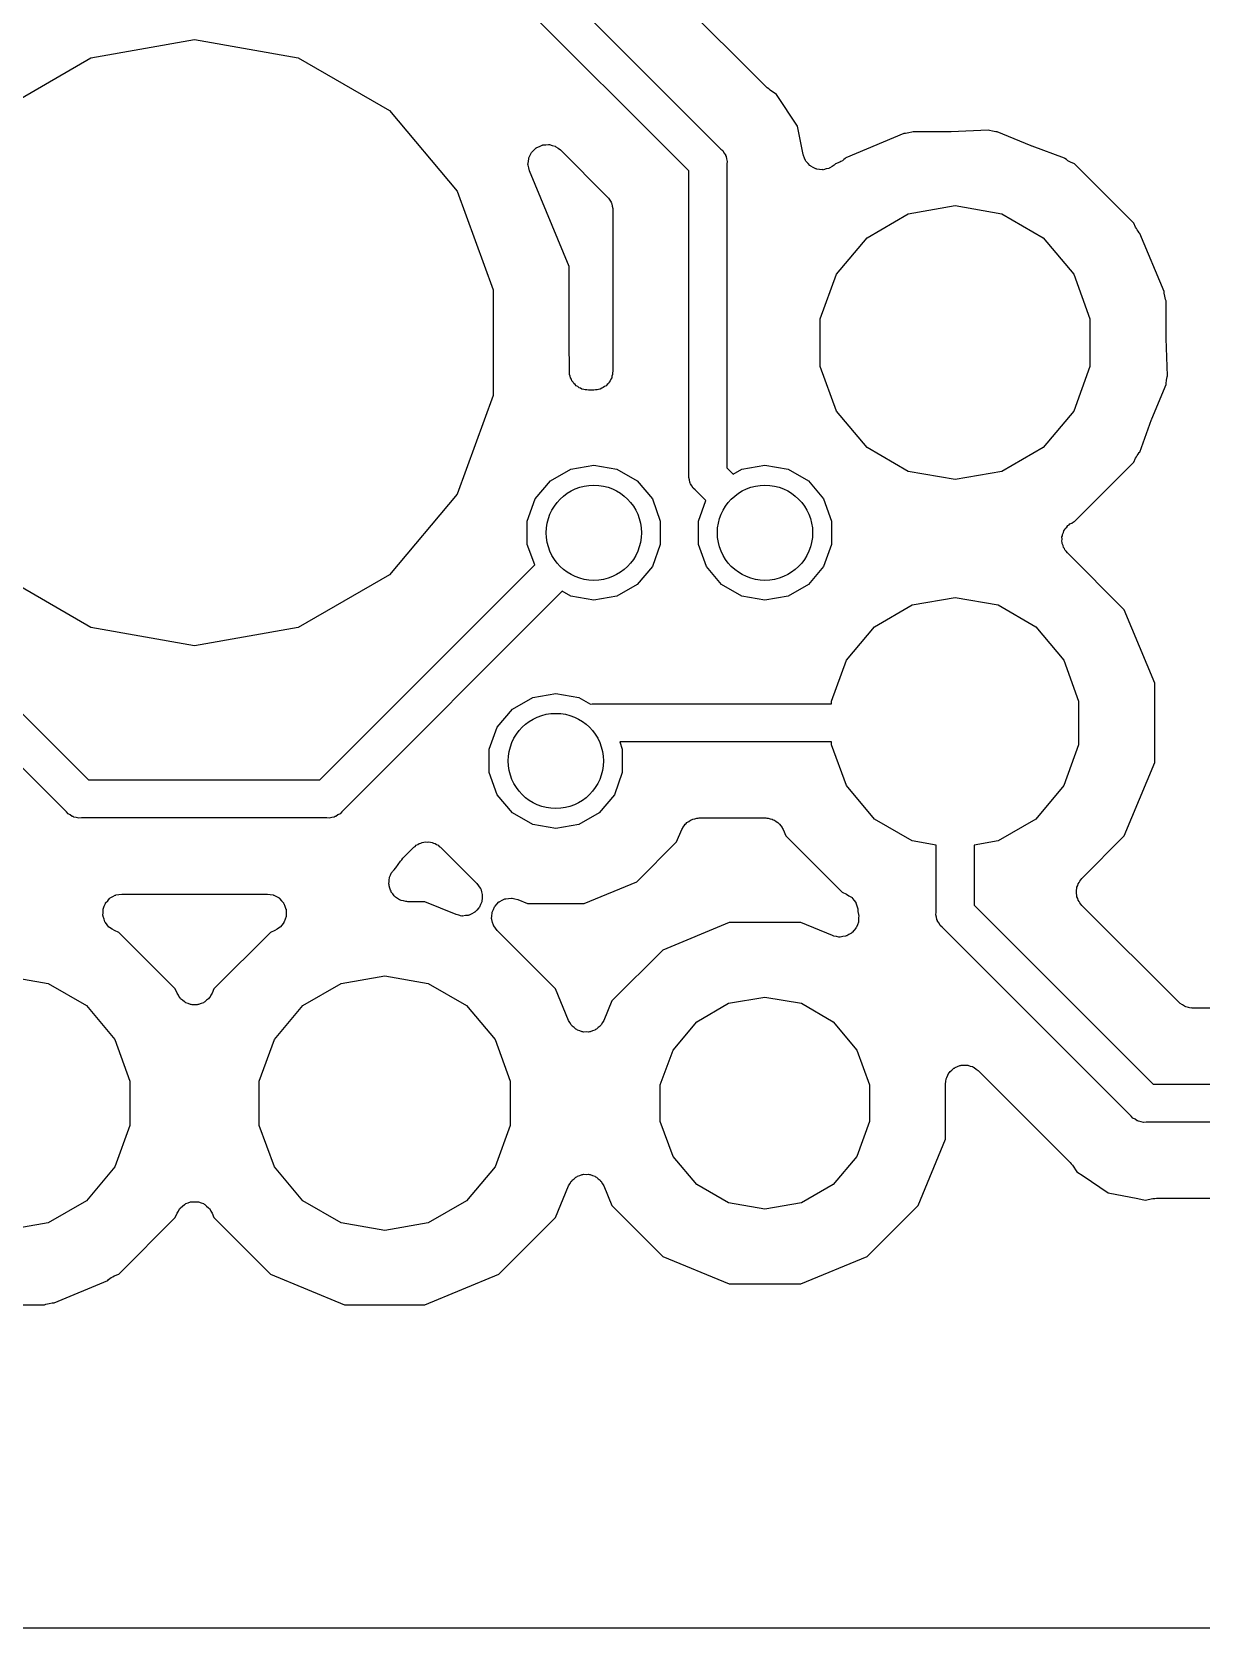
# Model space of a CAD drawing. Extents: x 240.1 to 314.9, y -176.2 to -102.8.
# Drawn here: x 247.83 to 255.64, y -176.23 to -165.56 of the extents above; entities that cross this region are included whole.
import ezdxf

# ---------------------------------------------------------------- set-up
doc = ezdxf.new("R2010")
doc.units = 0
doc.header["$MEASUREMENT"] = 0
doc.layers.add('BLACK', color=7, linetype='CONTINUOUS')

msp = doc.modelspace()

# ---------------------------------------------------------------- linework, layer by layer
at = {"layer": 'BLACK', "linetype": 'CONTINUOUS'}
for p, q in [((250.026, -163.937), (252.435, -166.347)), ((252.222, -166.493), (249.813, -164.084)), ((252.745, -165.938), (251.772, -164.966)), ((248.228, -165.737), (248.92, -165.615)), ((248.92, -165.615), (249.612, -165.737)), ((247.619, -166.089), (248.228, -165.737)), ((249.612, -165.737), (250.221, -166.089)), ((252.755, -165.945), (252.745, -165.938)), ((252.764, -165.954), (252.755, -165.945)), ((252.807, -165.982), (252.764, -165.954)), ((252.947, -166.193), (252.807, -165.982)), ((250.221, -166.089), (250.673, -166.628)), ((252.985, -166.383), (252.947, -166.193)), ((251.244, -166.32), (251.247, -166.319)), ((251.247, -166.319), (251.266, -166.318)), ((251.266, -166.318), (251.285, -166.317)), ((251.285, -166.317), (251.288, -166.317)), ((251.288, -166.317), (251.291, -166.317)), ((251.291, -166.317), (251.309, -166.323)), ((253.658, -166.244), (253.271, -166.405)), ((253.669, -166.244), (253.658, -166.244)), ((253.69, -166.239), (253.669, -166.244)), ((253.669, -166.244), (253.669, -166.244)), ((253.669, -166.244), (253.669, -166.244)), ((253.712, -166.234), (253.69, -166.239)), ((253.72, -166.231), (253.712, -166.234)), ((253.712, -166.234), (253.712, -166.234)), ((253.712, -166.234), (253.712, -166.234)), ((253.968, -166.231), (253.72, -166.231)), ((253.97, -166.231), (253.968, -166.231)), ((253.973, -166.231), (253.97, -166.231)), ((254.221, -166.221), (253.973, -166.231)), ((254.229, -166.223), (254.221, -166.221)), ((254.25, -166.227), (254.229, -166.223)), ((254.229, -166.223), (254.229, -166.223)), ((254.229, -166.223), (254.229, -166.223)), ((254.272, -166.231), (254.25, -166.227)), ((254.28, -166.231), (254.272, -166.231)), ((254.272, -166.231), (254.272, -166.231)), ((254.272, -166.231), (254.272, -166.231)), ((254.509, -166.326), (254.28, -166.231)), ((251.15, -166.43), (251.152, -166.41)), ((251.152, -166.41), (251.153, -166.408)), ((251.153, -166.405), (251.162, -166.388)), ((251.153, -166.408), (251.153, -166.405)), ((251.162, -166.388), (251.17, -166.37)), ((251.17, -166.37), (251.172, -166.368)), ((251.172, -166.368), (251.174, -166.366)), ((251.174, -166.366), (251.188, -166.353)), ((251.188, -166.353), (251.201, -166.339)), ((251.201, -166.339), (251.204, -166.338)), ((251.204, -166.338), (251.206, -166.336)), ((251.206, -166.336), (251.224, -166.329)), ((251.224, -166.329), (251.241, -166.321)), ((251.241, -166.321), (251.244, -166.32)), ((251.309, -166.323), (251.328, -166.328)), ((251.328, -166.328), (251.33, -166.33)), ((251.33, -166.33), (251.333, -166.331)), ((251.333, -166.331), (251.348, -166.342)), ((251.348, -166.342), (251.364, -166.353)), ((251.364, -166.353), (251.677, -166.666)), ((252.435, -166.347), (252.448, -166.357)), ((252.448, -166.357), (252.456, -166.372)), ((252.456, -166.372), (252.466, -166.386)), ((252.466, -166.386), (252.467, -166.391)), ((252.467, -166.391), (252.47, -166.396)), ((252.47, -166.396), (252.473, -166.413)), ((252.473, -166.413), (252.477, -166.429)), ((252.987, -166.387), (252.985, -166.383)), ((252.987, -166.391), (252.987, -166.387)), ((252.995, -166.407), (252.987, -166.391)), ((253.001, -166.424), (252.995, -166.407)), ((253.004, -166.427), (253.001, -166.424)), ((253.247, -166.425), (253.237, -166.429)), ((253.256, -166.417), (253.247, -166.425)), ((253.266, -166.411), (253.256, -166.417)), ((253.271, -166.405), (253.266, -166.411)), ((254.512, -166.327), (254.509, -166.326)), ((254.514, -166.328), (254.512, -166.327)), ((254.731, -166.407), (254.514, -166.328)), ((254.734, -166.411), (254.731, -166.407)), ((254.744, -166.417), (254.734, -166.411)), ((254.753, -166.425), (254.744, -166.417)), ((254.763, -166.429), (254.753, -166.425)), ((251.147, -166.449), (251.15, -166.43)), ((251.148, -166.451), (251.147, -166.449)), ((251.148, -166.454), (251.148, -166.451)), ((251.153, -166.473), (251.148, -166.454)), ((251.157, -166.492), (251.153, -166.473)), ((251.422, -167.131), (251.157, -166.492)), ((252.222, -168.523), (252.222, -166.493)), ((252.477, -166.429), (252.476, -166.446)), ((252.476, -166.446), (252.476, -168.476)), ((253.006, -166.431), (253.004, -166.427)), ((253.018, -166.444), (253.006, -166.431)), ((253.03, -166.457), (253.018, -166.444)), ((253.034, -166.459), (253.03, -166.457)), ((253.037, -166.462), (253.034, -166.459)), ((253.053, -166.47), (253.037, -166.462)), ((253.069, -166.479), (253.053, -166.47)), ((253.073, -166.479), (253.069, -166.479)), ((253.077, -166.481), (253.073, -166.479)), ((253.095, -166.483), (253.077, -166.481)), ((253.112, -166.485), (253.095, -166.483)), ((253.117, -166.484), (253.112, -166.485)), ((253.121, -166.485), (253.117, -166.484)), ((253.138, -166.48), (253.121, -166.485)), ((253.156, -166.477), (253.138, -166.48)), ((253.159, -166.474), (253.156, -166.477)), ((253.163, -166.473), (253.159, -166.474)), ((253.178, -166.463), (253.163, -166.473)), ((253.193, -166.454), (253.178, -166.463)), ((253.196, -166.451), (253.193, -166.454)), ((253.199, -166.448), (253.196, -166.451)), ((253.202, -166.446), (253.199, -166.448)), ((253.229, -166.434), (253.202, -166.446)), ((253.237, -166.429), (253.229, -166.434)), ((254.771, -166.434), (254.763, -166.429)), ((254.798, -166.446), (254.771, -166.434)), ((255.194, -166.842), (254.798, -166.446)), ((250.673, -166.628), (250.914, -167.288)), ((251.677, -166.666), (251.68, -166.671)), ((251.68, -166.671), (251.684, -166.674)), ((251.684, -166.674), (251.693, -166.689)), ((251.693, -166.689), (251.702, -166.702)), ((251.702, -166.702), (251.704, -166.708)), ((251.704, -166.708), (251.706, -166.712)), ((251.706, -166.712), (251.709, -166.729)), ((251.709, -166.729), (251.714, -166.745)), ((251.714, -166.745), (251.713, -166.75)), ((253.687, -166.78), (254, -166.725)), ((254, -166.725), (254.313, -166.78)), ((251.713, -166.75), (251.714, -166.756)), ((251.714, -166.756), (251.714, -167.831)), ((253.412, -166.939), (253.687, -166.78)), ((254.313, -166.78), (254.588, -166.939)), ((255.206, -166.869), (255.194, -166.842)), ((253.208, -167.183), (253.412, -166.939)), ((254.588, -166.939), (254.792, -167.183)), ((255.211, -166.877), (255.206, -166.869)), ((255.215, -166.887), (255.211, -166.877)), ((255.223, -166.896), (255.215, -166.887)), ((255.229, -166.906), (255.223, -166.896)), ((255.235, -166.911), (255.229, -166.906)), ((255.396, -167.298), (255.235, -166.911)), ((251.422, -167.629), (251.422, -167.131)), ((253.099, -167.481), (253.208, -167.183)), ((254.792, -167.183), (254.901, -167.481)), ((250.914, -167.288), (250.914, -167.992)), ((255.396, -167.309), (255.396, -167.298)), ((255.401, -167.33), (255.396, -167.309)), ((255.396, -167.309), (255.396, -167.309)), ((255.396, -167.309), (255.396, -167.309)), ((255.406, -167.352), (255.401, -167.33)), ((255.409, -167.36), (255.406, -167.352)), ((255.406, -167.352), (255.406, -167.352)), ((255.406, -167.352), (255.406, -167.352)), ((255.409, -167.608), (255.409, -167.36)), ((253.099, -167.799), (253.099, -167.481)), ((254.901, -167.481), (254.901, -167.799)), ((251.422, -167.63), (251.422, -167.629)), ((251.424, -167.832), (251.422, -167.63)), ((251.422, -167.63), (251.422, -167.63)), ((255.409, -167.61), (255.409, -167.608)), ((255.409, -167.613), (255.409, -167.61)), ((255.419, -167.861), (255.409, -167.613)), ((253.208, -168.097), (253.099, -167.799)), ((254.901, -167.799), (254.792, -168.097)), ((251.425, -167.842), (251.424, -167.832)), ((251.425, -167.853), (251.425, -167.842)), ((251.429, -167.863), (251.425, -167.853)), ((251.432, -167.875), (251.429, -167.863)), ((251.437, -167.884), (251.432, -167.875)), ((251.441, -167.894), (251.437, -167.884)), ((251.448, -167.903), (251.441, -167.894)), ((251.454, -167.913), (251.448, -167.903)), ((251.462, -167.92), (251.454, -167.913)), ((251.684, -167.912), (251.676, -167.919)), ((251.69, -167.903), (251.684, -167.912)), ((251.697, -167.894), (251.69, -167.903)), ((251.701, -167.884), (251.697, -167.894)), ((251.706, -167.874), (251.701, -167.884)), ((251.708, -167.863), (251.706, -167.874)), ((251.712, -167.853), (251.708, -167.863)), ((251.714, -167.831), (251.712, -167.841)), ((251.712, -167.841), (251.712, -167.853)), ((255.409, -167.912), (255.413, -167.89)), ((255.409, -167.92), (255.409, -167.912)), ((255.409, -167.912), (255.409, -167.912)), ((255.409, -167.912), (255.409, -167.912)), ((255.413, -167.89), (255.417, -167.869)), ((255.417, -167.869), (255.419, -167.861)), ((255.417, -167.869), (255.417, -167.869)), ((255.417, -167.869), (255.417, -167.869)), ((250.914, -167.992), (250.673, -168.652)), ((251.469, -167.928), (251.462, -167.92)), ((251.479, -167.934), (251.469, -167.928)), ((251.488, -167.941), (251.479, -167.934)), ((251.498, -167.945), (251.488, -167.941)), ((251.507, -167.95), (251.498, -167.945)), ((251.519, -167.952), (251.507, -167.95)), ((251.53, -167.956), (251.519, -167.952)), ((251.54, -167.956), (251.53, -167.956)), ((251.551, -167.957), (251.54, -167.956)), ((251.587, -167.957), (251.551, -167.957)), ((251.598, -167.956), (251.587, -167.957)), ((251.609, -167.956), (251.598, -167.956)), ((251.619, -167.952), (251.609, -167.956)), ((251.63, -167.95), (251.619, -167.952)), ((251.64, -167.944), (251.63, -167.95)), ((251.65, -167.94), (251.64, -167.944)), ((251.659, -167.933), (251.65, -167.94)), ((251.669, -167.928), (251.659, -167.933)), ((251.676, -167.919), (251.669, -167.928)), ((255.314, -168.149), (255.409, -167.92)), ((253.412, -168.341), (253.208, -168.097)), ((254.792, -168.097), (254.588, -168.341)), ((255.233, -168.371), (255.312, -168.154)), ((255.312, -168.154), (255.313, -168.152)), ((255.313, -168.152), (255.314, -168.149)), ((253.687, -168.5), (253.412, -168.341)), ((254.588, -168.341), (254.313, -168.5)), ((254.798, -168.834), (255.194, -168.438)), ((255.194, -168.438), (255.206, -168.411)), ((255.206, -168.411), (255.211, -168.403)), ((255.211, -168.403), (255.215, -168.393)), ((255.215, -168.393), (255.223, -168.384)), ((255.223, -168.384), (255.229, -168.374)), ((255.229, -168.374), (255.233, -168.371)), ((251.297, -168.564), (251.433, -168.486)), ((251.433, -168.486), (251.587, -168.459)), ((251.587, -168.459), (251.741, -168.486)), ((251.741, -168.486), (251.877, -168.564)), ((252.221, -168.54), (252.222, -168.523)), ((252.225, -168.557), (252.221, -168.54)), ((252.228, -168.573), (252.225, -168.557)), ((252.476, -168.476), (252.518, -168.519)), ((252.518, -168.519), (252.576, -168.486)), ((252.576, -168.486), (252.73, -168.459)), ((252.73, -168.459), (252.884, -168.486)), ((252.884, -168.486), (253.02, -168.564)), ((254, -168.555), (253.687, -168.5)), ((254.313, -168.5), (254, -168.555)), ((250.673, -168.652), (250.221, -169.191)), ((251.196, -168.684), (251.297, -168.564)), ((251.877, -168.564), (251.978, -168.684)), ((252.231, -168.578), (252.228, -168.573)), ((252.232, -168.583), (252.231, -168.578)), ((252.242, -168.597), (252.232, -168.583)), ((252.25, -168.612), (252.242, -168.597)), ((252.263, -168.623), (252.25, -168.612)), ((252.335, -168.695), (252.263, -168.623)), ((253.02, -168.564), (253.121, -168.684)), ((251.142, -168.832), (251.196, -168.684)), ((251.978, -168.684), (252.031, -168.832)), ((252.285, -168.832), (252.335, -168.695)), ((253.121, -168.684), (253.174, -168.832)), ((251.142, -168.988), (251.142, -168.832)), ((252.031, -168.832), (252.031, -168.988)), ((252.285, -168.988), (252.285, -168.832)), ((253.174, -168.832), (253.174, -168.988)), ((254.736, -168.882), (254.746, -168.872)), ((254.746, -168.872), (254.754, -168.861)), ((254.754, -168.861), (254.761, -168.856)), ((254.761, -168.856), (254.767, -168.85)), ((254.767, -168.85), (254.78, -168.845)), ((254.78, -168.845), (254.791, -168.837)), ((254.791, -168.837), (254.798, -168.834)), ((254.713, -168.966), (254.715, -168.952)), ((254.716, -168.974), (254.713, -168.966)), ((254.714, -168.938), (254.717, -168.93)), ((254.715, -168.952), (254.714, -168.938)), ((254.716, -168.982), (254.716, -168.974)), ((254.721, -168.995), (254.716, -168.982)), ((254.717, -168.922), (254.723, -168.909)), ((254.717, -168.93), (254.717, -168.922)), ((254.723, -168.909), (254.727, -168.896)), ((254.727, -168.896), (254.732, -168.889)), ((254.732, -168.889), (254.736, -168.882)), ((246.682, -169.032), (248.211, -170.561)), ((251.192, -169.125), (251.142, -168.988)), ((252.031, -168.988), (251.978, -169.136)), ((252.339, -169.136), (252.285, -168.988)), ((253.174, -168.988), (253.121, -169.136)), ((254.725, -169.008), (254.721, -168.995)), ((254.73, -169.015), (254.725, -169.008)), ((254.733, -169.023), (254.73, -169.015)), ((254.742, -169.033), (254.733, -169.023)), ((254.75, -169.044), (254.742, -169.033)), ((255.13, -169.425), (254.75, -169.044)), ((248.228, -169.543), (247.619, -169.191)), ((250.221, -169.191), (249.612, -169.543)), ((249.756, -170.561), (251.192, -169.125)), ((251.978, -169.136), (251.877, -169.256)), ((252.44, -169.256), (252.339, -169.136)), ((253.121, -169.136), (253.02, -169.256)), ((248.064, -170.774), (246.545, -169.254)), ((251.375, -169.301), (249.903, -170.774)), ((251.433, -169.334), (251.375, -169.301)), ((251.877, -169.256), (251.741, -169.334)), ((252.576, -169.334), (252.44, -169.256)), ((253.02, -169.256), (252.884, -169.334)), ((251.587, -169.361), (251.433, -169.334)), ((251.741, -169.334), (251.587, -169.361)), ((252.73, -169.361), (252.576, -169.334)), ((252.884, -169.334), (252.73, -169.361)), ((253.461, -169.538), (253.713, -169.392)), ((253.713, -169.392), (254, -169.342)), ((254, -169.342), (254.287, -169.392)), ((254.287, -169.392), (254.539, -169.538)), ((255.333, -169.915), (255.13, -169.425)), ((248.92, -169.665), (248.228, -169.543)), ((249.612, -169.543), (248.92, -169.665)), ((253.274, -169.761), (253.461, -169.538)), ((254.539, -169.538), (254.726, -169.761)), ((253.174, -170.034), (253.274, -169.761)), ((254.726, -169.761), (254.825, -170.034)), ((255.333, -170.445), (255.333, -169.915)), ((251.043, -170.088), (251.179, -170.01)), ((251.179, -170.01), (251.333, -169.983)), ((251.333, -169.983), (251.487, -170.01)), ((251.487, -170.01), (251.565, -170.054)), ((253.174, -170.053), (253.174, -170.034)), ((254.825, -170.034), (254.825, -170.326)), ((250.942, -170.208), (251.043, -170.088)), ((251.565, -170.054), (251.576, -170.052)), ((251.576, -170.052), (251.593, -170.053)), ((251.593, -170.053), (253.174, -170.053)), ((250.888, -170.356), (250.942, -170.208)), ((250.888, -170.512), (250.888, -170.356)), ((253.174, -170.307), (251.76, -170.307)), ((251.76, -170.307), (251.777, -170.356)), ((251.777, -170.356), (251.777, -170.512)), ((253.174, -170.326), (253.174, -170.307)), ((253.274, -170.599), (253.174, -170.326)), ((254.825, -170.326), (254.726, -170.599)), ((255.13, -170.935), (255.333, -170.445)), ((248.211, -170.561), (249.756, -170.561)), ((250.942, -170.66), (250.888, -170.512)), ((251.777, -170.512), (251.724, -170.66)), ((251.043, -170.78), (250.942, -170.66)), ((251.724, -170.66), (251.623, -170.78)), ((253.461, -170.822), (253.274, -170.599)), ((254.726, -170.599), (254.539, -170.822)), ((248.075, -170.787), (248.064, -170.774)), ((248.09, -170.795), (248.075, -170.787)), ((248.103, -170.805), (248.09, -170.795)), ((249.877, -170.795), (249.863, -170.805)), ((249.892, -170.787), (249.877, -170.795)), ((249.903, -170.774), (249.892, -170.787)), ((251.179, -170.858), (251.043, -170.78)), ((251.623, -170.78), (251.487, -170.858)), ((248.109, -170.806), (248.103, -170.805)), ((248.114, -170.809), (248.109, -170.806)), ((248.13, -170.812), (248.114, -170.809)), ((248.147, -170.816), (248.13, -170.812)), ((248.164, -170.815), (248.147, -170.816)), ((249.803, -170.815), (248.164, -170.815)), ((249.82, -170.816), (249.803, -170.815)), ((249.837, -170.812), (249.82, -170.816)), ((249.853, -170.809), (249.837, -170.812)), ((249.858, -170.806), (249.853, -170.809)), ((249.863, -170.805), (249.858, -170.806)), ((251.333, -170.885), (251.179, -170.858)), ((251.487, -170.858), (251.333, -170.885)), ((252.14, -170.974), (252.174, -170.893)), ((252.174, -170.893), (252.178, -170.886)), ((252.178, -170.886), (252.181, -170.879)), ((252.181, -170.879), (252.19, -170.868)), ((252.19, -170.868), (252.197, -170.856)), ((252.197, -170.856), (252.204, -170.851)), ((252.204, -170.851), (252.209, -170.845)), ((252.209, -170.845), (252.221, -170.838)), ((252.221, -170.838), (252.232, -170.829)), ((252.232, -170.829), (252.24, -170.827)), ((252.24, -170.827), (252.248, -170.823)), ((252.248, -170.823), (252.261, -170.82)), ((252.261, -170.82), (252.274, -170.816)), ((252.274, -170.816), (252.283, -170.816)), ((252.283, -170.816), (252.291, -170.815)), ((252.291, -170.815), (252.735, -170.815)), ((252.735, -170.815), (252.743, -170.816)), ((252.743, -170.816), (252.751, -170.816)), ((252.751, -170.816), (252.765, -170.82)), ((252.765, -170.82), (252.778, -170.823)), ((252.778, -170.823), (252.785, -170.827)), ((252.785, -170.827), (252.793, -170.829)), ((252.793, -170.829), (252.804, -170.838)), ((252.804, -170.838), (252.816, -170.845)), ((252.816, -170.845), (252.822, -170.851)), ((252.822, -170.851), (252.828, -170.856)), ((252.828, -170.856), (252.836, -170.868)), ((252.836, -170.868), (252.845, -170.879)), ((252.845, -170.879), (252.848, -170.886)), ((252.848, -170.886), (252.852, -170.893)), ((252.852, -170.893), (252.87, -170.935)), ((253.713, -170.968), (253.461, -170.822)), ((254.539, -170.822), (254.287, -170.968)), ((250.384, -171.011), (250.393, -171.005)), ((250.393, -171.005), (250.401, -170.997)), ((250.401, -170.997), (250.411, -170.992)), ((250.411, -170.992), (250.42, -170.986)), ((250.42, -170.986), (250.431, -170.983)), ((250.431, -170.983), (250.441, -170.978)), ((250.441, -170.978), (250.452, -170.977)), ((250.452, -170.977), (250.462, -170.975)), ((250.462, -170.975), (250.473, -170.976)), ((250.473, -170.976), (250.485, -170.975)), ((250.485, -170.975), (250.495, -170.977)), ((250.495, -170.977), (250.506, -170.978)), ((250.506, -170.978), (250.516, -170.983)), ((250.516, -170.983), (250.527, -170.986)), ((250.527, -170.986), (250.536, -170.992)), ((250.536, -170.992), (250.546, -170.997)), ((250.546, -170.997), (250.554, -171.005)), ((250.554, -171.005), (250.563, -171.011)), ((251.873, -171.241), (252.14, -170.974)), ((252.87, -170.935), (253.245, -171.31)), ((253.873, -170.996), (253.713, -170.968)), ((253.873, -171.444), (253.873, -170.996)), ((254.287, -170.968), (254.127, -170.996)), ((254.127, -170.996), (254.127, -171.397)), ((254.847, -171.219), (255.13, -170.935)), ((250.265, -171.148), (250.295, -171.103)), ((250.295, -171.103), (250.304, -171.094)), ((250.304, -171.094), (250.311, -171.084)), ((250.311, -171.084), (250.384, -171.011)), ((250.563, -171.011), (250.805, -171.253)), ((250.219, -171.225), (250.222, -171.218)), ((250.222, -171.211), (250.229, -171.198)), ((250.222, -171.218), (250.222, -171.211)), ((250.229, -171.198), (250.234, -171.183)), ((250.234, -171.183), (250.239, -171.178)), ((250.239, -171.178), (250.242, -171.172)), ((250.242, -171.172), (250.253, -171.161)), ((250.253, -171.161), (250.263, -171.15)), ((250.263, -171.15), (250.265, -171.148)), ((254.84, -171.228), (254.847, -171.219)), ((248.39, -171.331), (248.393, -171.33)), ((248.393, -171.33), (248.395, -171.329)), ((248.395, -171.329), (248.415, -171.326)), ((248.415, -171.326), (248.434, -171.323)), ((248.434, -171.323), (249.406, -171.323)), ((249.406, -171.323), (249.425, -171.326)), ((249.425, -171.326), (249.445, -171.329)), ((249.445, -171.329), (249.447, -171.33)), ((249.447, -171.33), (249.45, -171.331)), ((250.218, -171.255), (250.219, -171.24)), ((250.219, -171.262), (250.218, -171.255)), ((250.219, -171.24), (250.219, -171.225)), ((250.219, -171.269), (250.219, -171.262)), ((250.224, -171.283), (250.219, -171.269)), ((250.228, -171.298), (250.224, -171.283)), ((250.232, -171.304), (250.228, -171.298)), ((250.234, -171.31), (250.232, -171.304)), ((250.244, -171.322), (250.234, -171.31)), ((250.253, -171.335), (250.244, -171.322)), ((250.805, -171.253), (250.816, -171.269)), ((250.816, -171.269), (250.828, -171.284)), ((250.828, -171.284), (250.829, -171.287)), ((250.829, -171.287), (250.831, -171.289)), ((250.831, -171.289), (250.836, -171.308)), ((250.836, -171.308), (250.841, -171.326)), ((250.841, -171.326), (250.841, -171.329)), ((250.841, -171.329), (250.842, -171.332)), ((251.522, -171.386), (251.873, -171.241)), ((253.245, -171.31), (253.274, -171.323)), ((253.274, -171.323), (253.291, -171.334)), ((254.81, -171.298), (254.813, -171.287)), ((254.811, -171.309), (254.81, -171.298)), ((254.81, -171.32), (254.811, -171.309)), ((254.813, -171.331), (254.81, -171.32)), ((254.813, -171.287), (254.814, -171.276)), ((254.814, -171.276), (254.819, -171.266)), ((254.819, -171.266), (254.821, -171.255)), ((254.821, -171.255), (254.828, -171.246)), ((254.828, -171.246), (254.833, -171.236)), ((254.833, -171.236), (254.84, -171.228)), ((248.309, -171.425), (248.31, -171.423)), ((248.309, -171.428), (248.309, -171.425)), ((248.309, -171.447), (248.309, -171.428)), ((248.31, -171.423), (248.317, -171.405)), ((248.317, -171.405), (248.324, -171.386)), ((248.324, -171.386), (248.325, -171.384)), ((248.325, -171.384), (248.326, -171.382)), ((248.326, -171.382), (248.34, -171.368)), ((248.34, -171.368), (248.352, -171.353)), ((248.352, -171.353), (248.354, -171.351)), ((248.354, -171.351), (248.356, -171.349)), ((248.356, -171.349), (248.373, -171.34)), ((248.373, -171.34), (248.39, -171.331)), ((249.45, -171.331), (249.467, -171.34)), ((249.467, -171.34), (249.484, -171.349)), ((249.484, -171.349), (249.486, -171.351)), ((249.486, -171.351), (249.488, -171.353)), ((249.488, -171.353), (249.5, -171.368)), ((249.5, -171.368), (249.514, -171.382)), ((249.514, -171.382), (249.515, -171.384)), ((249.515, -171.384), (249.516, -171.386)), ((249.516, -171.386), (249.523, -171.405)), ((249.523, -171.405), (249.53, -171.423)), ((249.53, -171.423), (249.531, -171.425)), ((249.531, -171.425), (249.531, -171.428)), ((249.531, -171.428), (249.531, -171.447)), ((250.258, -171.339), (250.253, -171.335)), ((250.263, -171.344), (250.258, -171.339)), ((250.276, -171.352), (250.263, -171.344)), ((250.288, -171.361), (250.276, -171.352)), ((250.295, -171.363), (250.288, -171.361)), ((250.301, -171.366), (250.295, -171.363)), ((250.316, -171.369), (250.301, -171.366)), ((250.33, -171.373), (250.316, -171.369)), ((250.337, -171.373), (250.33, -171.373)), ((250.344, -171.374), (250.337, -171.373)), ((250.458, -171.374), (250.344, -171.374)), ((250.667, -171.46), (250.458, -171.374)), ((250.806, -171.43), (250.793, -171.444)), ((250.819, -171.416), (250.806, -171.43)), ((250.821, -171.413), (250.819, -171.416)), ((250.823, -171.411), (250.821, -171.413)), ((250.83, -171.393), (250.823, -171.411)), ((250.838, -171.376), (250.83, -171.393)), ((250.839, -171.371), (250.838, -171.373)), ((250.838, -171.373), (250.838, -171.376)), ((250.84, -171.351), (250.839, -171.371)), ((250.842, -171.332), (250.84, -171.351)), ((250.908, -171.444), (250.916, -171.427)), ((250.916, -171.427), (250.923, -171.409)), ((250.923, -171.409), (250.925, -171.407)), ((250.925, -171.407), (250.927, -171.404)), ((250.927, -171.404), (250.94, -171.391)), ((250.94, -171.391), (250.953, -171.376)), ((250.953, -171.376), (250.956, -171.375)), ((250.956, -171.375), (250.958, -171.373)), ((250.958, -171.373), (250.975, -171.365)), ((250.975, -171.365), (250.992, -171.356)), ((250.992, -171.356), (250.995, -171.356)), ((250.995, -171.356), (250.998, -171.355)), ((250.998, -171.355), (251.017, -171.353)), ((251.017, -171.353), (251.036, -171.35)), ((251.036, -171.35), (251.039, -171.351)), ((251.039, -171.351), (251.042, -171.351)), ((251.042, -171.351), (251.06, -171.356)), ((251.06, -171.356), (251.079, -171.36)), ((251.079, -171.36), (251.144, -171.386)), ((251.144, -171.386), (251.522, -171.386)), ((253.291, -171.334), (253.309, -171.344)), ((253.309, -171.344), (253.31, -171.345)), ((253.31, -171.345), (253.311, -171.346)), ((253.311, -171.346), (253.323, -171.363)), ((253.323, -171.363), (253.336, -171.379)), ((253.336, -171.379), (253.337, -171.38)), ((253.337, -171.38), (253.338, -171.381)), ((253.338, -171.381), (253.344, -171.401)), ((253.344, -171.401), (253.351, -171.421)), ((253.351, -171.423), (253.35, -171.439)), ((253.351, -171.421), (253.351, -171.422)), ((253.351, -171.422), (253.351, -171.423)), ((254.127, -171.397), (255.323, -172.593)), ((254.814, -171.342), (254.813, -171.331)), ((254.819, -171.352), (254.814, -171.342)), ((254.821, -171.363), (254.819, -171.352)), ((254.828, -171.372), (254.821, -171.363)), ((254.833, -171.382), (254.828, -171.372)), ((254.84, -171.39), (254.833, -171.382)), ((254.847, -171.399), (254.84, -171.39)), ((255.496, -172.048), (254.847, -171.399)), ((248.308, -171.467), (248.309, -171.447)), ((248.309, -171.469), (248.308, -171.467)), ((248.309, -171.472), (248.309, -171.469)), ((248.315, -171.49), (248.309, -171.472)), ((248.321, -171.509), (248.315, -171.49)), ((248.323, -171.511), (248.321, -171.509)), ((248.324, -171.513), (248.323, -171.511)), ((248.336, -171.528), (248.324, -171.513)), ((248.348, -171.544), (248.336, -171.528)), ((249.504, -171.528), (249.492, -171.544)), ((249.516, -171.513), (249.504, -171.528)), ((249.517, -171.511), (249.516, -171.513)), ((249.519, -171.509), (249.517, -171.511)), ((249.525, -171.49), (249.519, -171.509)), ((249.531, -171.472), (249.525, -171.49)), ((249.531, -171.447), (249.532, -171.467)), ((249.532, -171.467), (249.531, -171.469)), ((249.531, -171.469), (249.531, -171.472)), ((250.686, -171.465), (250.667, -171.46)), ((250.704, -171.47), (250.686, -171.465)), ((250.707, -171.469), (250.704, -171.47)), ((250.71, -171.47), (250.707, -171.469)), ((250.729, -171.467), (250.71, -171.47)), ((250.748, -171.466), (250.729, -171.467)), ((250.751, -171.465), (250.748, -171.466)), ((250.754, -171.464), (250.751, -171.465)), ((250.771, -171.455), (250.754, -171.464)), ((250.788, -171.447), (250.771, -171.455)), ((250.79, -171.445), (250.788, -171.447)), ((250.793, -171.444), (250.79, -171.445)), ((250.904, -171.488), (250.906, -171.469)), ((250.905, -171.491), (250.904, -171.488)), ((250.905, -171.494), (250.905, -171.491)), ((250.911, -171.512), (250.905, -171.494)), ((250.906, -171.469), (250.907, -171.45)), ((250.907, -171.45), (250.908, -171.447)), ((250.908, -171.447), (250.908, -171.444)), ((250.916, -171.531), (250.911, -171.512)), ((250.917, -171.533), (250.916, -171.531)), ((250.918, -171.536), (250.917, -171.533)), ((250.93, -171.551), (250.918, -171.536)), ((252.49, -171.513), (252.047, -171.697)), ((252.97, -171.513), (252.49, -171.513)), ((253.181, -171.601), (252.97, -171.513)), ((253.347, -171.528), (253.341, -171.545)), ((253.354, -171.511), (253.347, -171.528)), ((253.35, -171.439), (253.354, -171.459)), ((253.354, -171.459), (253.354, -171.463)), ((253.354, -171.463), (253.356, -171.467)), ((253.355, -171.503), (253.354, -171.507)), ((253.354, -171.507), (253.354, -171.511)), ((253.356, -171.467), (253.355, -171.485)), ((253.355, -171.485), (253.355, -171.503)), ((253.872, -171.461), (253.873, -171.444)), ((253.876, -171.478), (253.872, -171.461)), ((253.879, -171.494), (253.876, -171.478)), ((253.882, -171.499), (253.879, -171.494)), ((253.883, -171.504), (253.882, -171.499)), ((253.893, -171.518), (253.883, -171.504)), ((253.901, -171.533), (253.893, -171.518)), ((253.914, -171.544), (253.901, -171.533)), ((248.35, -171.545), (248.348, -171.544)), ((248.352, -171.547), (248.35, -171.545)), ((248.369, -171.557), (248.352, -171.547)), ((248.385, -171.567), (248.369, -171.557)), ((248.413, -171.579), (248.385, -171.567)), ((248.791, -171.957), (248.413, -171.579)), ((249.427, -171.579), (249.049, -171.957)), ((249.455, -171.567), (249.427, -171.579)), ((249.471, -171.557), (249.455, -171.567)), ((249.488, -171.547), (249.471, -171.557)), ((249.49, -171.545), (249.488, -171.547)), ((249.492, -171.544), (249.49, -171.545)), ((250.941, -171.567), (250.93, -171.551)), ((251.331, -171.957), (250.941, -171.567)), ((253.185, -171.602), (253.181, -171.601)), ((253.189, -171.604), (253.185, -171.602)), ((253.207, -171.607), (253.189, -171.604)), ((253.224, -171.611), (253.207, -171.607)), ((253.228, -171.61), (253.224, -171.611)), ((253.233, -171.611), (253.228, -171.61)), ((253.25, -171.607), (253.233, -171.611)), ((253.268, -171.605), (253.25, -171.607)), ((253.272, -171.603), (253.268, -171.605)), ((253.276, -171.602), (253.272, -171.603)), ((253.291, -171.593), (253.276, -171.602)), ((253.307, -171.584), (253.291, -171.593)), ((253.31, -171.581), (253.307, -171.584)), ((253.313, -171.579), (253.31, -171.581)), ((253.325, -171.565), (253.313, -171.579)), ((253.337, -171.552), (253.325, -171.565)), ((253.338, -171.548), (253.337, -171.552)), ((253.341, -171.545), (253.338, -171.548)), ((255.176, -172.806), (253.914, -171.544)), ((252.047, -171.697), (251.707, -172.037)), ((247.65, -171.869), (247.941, -171.92)), ((247.941, -171.92), (248.197, -172.068)), ((248.803, -171.985), (248.791, -171.957)), ((249.049, -171.957), (249.037, -171.985)), ((249.643, -172.068), (249.899, -171.92)), ((249.899, -171.92), (250.19, -171.869)), ((250.19, -171.869), (250.481, -171.92)), ((250.481, -171.92), (250.737, -172.068)), ((251.418, -172.168), (251.331, -171.957)), ((248.197, -172.068), (248.387, -172.294)), ((248.812, -171.999), (248.803, -171.985)), ((248.819, -172.014), (248.812, -171.999)), ((248.823, -172.017), (248.819, -172.014)), ((248.826, -172.022), (248.823, -172.017)), ((248.84, -172.032), (248.826, -172.022)), ((248.852, -172.044), (248.84, -172.032)), ((248.857, -172.046), (248.852, -172.044)), ((248.861, -172.049), (248.857, -172.046)), ((248.877, -172.054), (248.861, -172.049)), ((248.893, -172.06), (248.877, -172.054)), ((248.898, -172.061), (248.893, -172.06)), ((248.903, -172.062), (248.898, -172.061)), ((248.92, -172.062), (248.903, -172.062)), ((248.937, -172.062), (248.92, -172.062)), ((248.942, -172.061), (248.937, -172.062)), ((248.947, -172.06), (248.942, -172.061)), ((248.963, -172.054), (248.947, -172.06)), ((248.979, -172.049), (248.963, -172.054)), ((248.983, -172.046), (248.979, -172.049)), ((248.988, -172.044), (248.983, -172.046)), ((249, -172.032), (248.988, -172.044)), ((249.014, -172.022), (249, -172.032)), ((249.017, -172.017), (249.014, -172.022)), ((249.021, -172.014), (249.017, -172.017)), ((249.028, -171.999), (249.021, -172.014)), ((249.037, -171.985), (249.028, -171.999)), ((249.453, -172.294), (249.643, -172.068)), ((250.737, -172.068), (250.927, -172.294)), ((251.707, -172.037), (251.653, -172.168)), ((252.274, -172.177), (252.487, -172.053)), ((252.487, -172.053), (252.73, -172.011)), ((252.73, -172.011), (252.973, -172.053)), ((252.973, -172.053), (253.186, -172.177)), ((255.5, -172.051), (255.496, -172.048)), ((255.504, -172.055), (255.5, -172.051)), ((255.518, -172.064), (255.504, -172.055)), ((255.532, -172.073), (255.518, -172.064)), ((255.537, -172.075), (255.532, -172.073)), ((255.542, -172.077), (255.537, -172.075)), ((251.427, -172.182), (251.418, -172.168)), ((251.435, -172.196), (251.427, -172.182)), ((251.644, -172.182), (251.636, -172.196)), ((251.653, -172.168), (251.644, -172.182)), ((252.116, -172.365), (252.274, -172.177)), ((253.186, -172.177), (253.344, -172.365)), ((255.559, -172.08), (255.542, -172.077)), ((255.575, -172.085), (255.559, -172.08)), ((255.58, -172.084), (255.575, -172.085)), ((255.586, -172.085), (255.58, -172.084)), ((261.939, -172.085), (255.586, -172.085)), ((251.439, -172.2), (251.435, -172.196)), ((251.442, -172.205), (251.439, -172.2)), ((251.455, -172.215), (251.442, -172.205)), ((251.467, -172.226), (251.455, -172.215)), ((251.473, -172.228), (251.467, -172.226)), ((251.477, -172.232), (251.473, -172.228)), ((251.493, -172.237), (251.477, -172.232)), ((251.508, -172.243), (251.493, -172.237)), ((251.514, -172.243), (251.508, -172.243)), ((251.519, -172.245), (251.514, -172.243)), ((251.536, -172.244), (251.519, -172.245)), ((251.552, -172.245), (251.536, -172.244)), ((251.558, -172.243), (251.552, -172.245)), ((251.563, -172.243), (251.558, -172.243)), ((251.578, -172.237), (251.563, -172.243)), ((251.594, -172.232), (251.578, -172.237)), ((251.599, -172.228), (251.594, -172.232)), ((251.604, -172.226), (251.599, -172.228)), ((251.616, -172.215), (251.604, -172.226)), ((251.629, -172.205), (251.616, -172.215)), ((251.632, -172.2), (251.629, -172.205)), ((251.636, -172.196), (251.632, -172.2)), ((248.387, -172.294), (248.488, -172.572)), ((249.352, -172.572), (249.453, -172.294)), ((250.927, -172.294), (251.028, -172.572)), ((252.031, -172.597), (252.116, -172.365)), ((253.344, -172.365), (253.428, -172.597)), ((253.966, -172.509), (253.979, -172.499)), ((253.979, -172.499), (253.991, -172.487)), ((253.991, -172.487), (253.996, -172.485)), ((253.996, -172.485), (254, -172.481)), ((254, -172.481), (254.016, -172.475)), ((254.016, -172.475), (254.031, -172.468)), ((254.031, -172.468), (254.036, -172.468)), ((254.036, -172.468), (254.041, -172.466)), ((254.041, -172.466), (254.058, -172.466)), ((254.058, -172.466), (254.075, -172.465)), ((254.075, -172.465), (254.08, -172.466)), ((254.08, -172.466), (254.086, -172.466)), ((254.086, -172.466), (254.101, -172.472)), ((254.101, -172.472), (254.117, -172.476)), ((254.117, -172.476), (254.122, -172.479)), ((254.122, -172.479), (254.127, -172.481)), ((254.127, -172.481), (254.14, -172.492)), ((254.14, -172.492), (254.153, -172.501)), ((254.153, -172.501), (254.768, -173.116)), ((248.488, -172.572), (248.488, -172.868)), ((249.352, -172.868), (249.352, -172.572)), ((251.028, -172.572), (251.028, -172.868)), ((252.031, -172.843), (252.031, -172.597)), ((253.428, -172.597), (253.428, -172.843)), ((253.936, -172.591), (253.939, -172.575)), ((253.936, -172.96), (253.936, -172.591)), ((253.939, -172.575), (253.941, -172.558)), ((253.941, -172.558), (253.943, -172.553)), ((253.943, -172.553), (253.944, -172.548)), ((253.944, -172.548), (253.952, -172.533)), ((253.952, -172.533), (253.959, -172.518)), ((253.959, -172.518), (253.963, -172.514)), ((253.963, -172.514), (253.966, -172.509)), ((255.323, -172.593), (262.202, -172.593)), ((255.187, -172.819), (255.176, -172.806)), ((255.202, -172.827), (255.187, -172.819)), ((248.488, -172.868), (248.387, -173.146)), ((249.453, -173.146), (249.352, -172.868)), ((251.028, -172.868), (250.927, -173.146)), ((252.116, -173.075), (252.031, -172.843)), ((253.428, -172.843), (253.344, -173.075)), ((255.215, -172.837), (255.202, -172.827)), ((255.221, -172.838), (255.215, -172.837)), ((255.226, -172.841), (255.221, -172.838)), ((255.242, -172.844), (255.226, -172.841)), ((255.259, -172.848), (255.242, -172.844)), ((255.276, -172.847), (255.259, -172.848)), ((262.249, -172.847), (255.276, -172.847)), ((253.753, -173.403), (253.936, -172.96)), ((252.274, -173.263), (252.116, -173.075)), ((253.344, -173.075), (253.186, -173.263)), ((254.768, -173.116), (254.775, -173.126)), ((254.775, -173.126), (254.784, -173.135)), ((254.784, -173.135), (254.812, -173.178)), ((248.387, -173.146), (248.197, -173.372)), ((249.643, -173.372), (249.453, -173.146)), ((250.927, -173.146), (250.737, -173.372)), ((251.427, -173.258), (251.435, -173.244)), ((251.435, -173.244), (251.439, -173.24)), ((251.439, -173.24), (251.442, -173.235)), ((251.442, -173.235), (251.455, -173.225)), ((251.455, -173.225), (251.467, -173.214)), ((251.467, -173.214), (251.473, -173.212)), ((251.473, -173.212), (251.477, -173.208)), ((251.477, -173.208), (251.493, -173.203)), ((251.493, -173.203), (251.508, -173.197)), ((251.508, -173.197), (251.514, -173.197)), ((251.514, -173.197), (251.519, -173.195)), ((251.519, -173.195), (251.536, -173.196)), ((251.536, -173.196), (251.552, -173.195)), ((251.552, -173.195), (251.558, -173.197)), ((251.558, -173.197), (251.563, -173.197)), ((251.563, -173.197), (251.578, -173.203)), ((251.578, -173.203), (251.594, -173.208)), ((251.594, -173.208), (251.599, -173.212)), ((251.599, -173.212), (251.604, -173.214)), ((251.604, -173.214), (251.616, -173.225)), ((251.616, -173.225), (251.629, -173.235)), ((251.629, -173.235), (251.632, -173.24)), ((251.632, -173.24), (251.636, -173.244)), ((251.636, -173.244), (251.644, -173.258)), ((254.812, -173.178), (254.855, -173.206)), ((254.855, -173.206), (254.855, -173.206)), ((254.855, -173.206), (255.022, -173.318)), ((251.331, -173.483), (251.418, -173.272)), ((251.418, -173.272), (251.427, -173.258)), ((251.644, -173.258), (251.653, -173.272)), ((251.653, -173.272), (251.707, -173.403)), ((252.487, -173.386), (252.274, -173.263)), ((253.186, -173.263), (252.973, -173.386)), ((255.022, -173.318), (255.22, -173.357)), ((255.333, -173.357), (255.345, -173.355)), ((255.345, -173.355), (262.18, -173.355)), ((248.197, -173.372), (247.941, -173.52)), ((248.791, -173.483), (248.803, -173.455)), ((248.803, -173.455), (248.812, -173.441)), ((248.812, -173.441), (248.819, -173.426)), ((248.819, -173.426), (248.823, -173.423)), ((248.823, -173.423), (248.826, -173.418)), ((248.826, -173.418), (248.84, -173.408)), ((248.84, -173.408), (248.852, -173.396)), ((248.852, -173.396), (248.857, -173.394)), ((248.857, -173.394), (248.861, -173.391)), ((248.861, -173.391), (248.877, -173.386)), ((248.877, -173.386), (248.893, -173.38)), ((248.893, -173.38), (248.898, -173.379)), ((248.898, -173.379), (248.903, -173.378)), ((248.903, -173.378), (248.92, -173.378)), ((248.92, -173.378), (248.937, -173.378)), ((248.937, -173.378), (248.942, -173.379)), ((248.942, -173.379), (248.947, -173.38)), ((248.947, -173.38), (248.963, -173.386)), ((248.963, -173.386), (248.979, -173.391)), ((248.979, -173.391), (248.983, -173.394)), ((248.983, -173.394), (248.988, -173.396)), ((248.988, -173.396), (249, -173.408)), ((249, -173.408), (249.014, -173.418)), ((249.014, -173.418), (249.017, -173.423)), ((249.017, -173.423), (249.021, -173.426)), ((249.021, -173.426), (249.028, -173.441)), ((249.028, -173.441), (249.037, -173.455)), ((249.037, -173.455), (249.049, -173.483)), ((249.899, -173.52), (249.643, -173.372)), ((250.737, -173.372), (250.481, -173.52)), ((251.707, -173.403), (252.047, -173.743)), ((252.73, -173.429), (252.487, -173.386)), ((252.973, -173.386), (252.73, -173.429)), ((253.413, -173.743), (253.753, -173.403)), ((255.22, -173.357), (255.22, -173.357)), ((255.22, -173.357), (255.27, -173.367)), ((255.27, -173.367), (255.32, -173.357)), ((255.32, -173.357), (255.333, -173.357)), ((247.941, -173.52), (247.65, -173.571)), ((248.413, -173.861), (248.791, -173.483)), ((249.049, -173.483), (249.427, -173.861)), ((250.19, -173.571), (249.899, -173.52)), ((250.481, -173.52), (250.19, -173.571)), ((250.953, -173.861), (251.331, -173.483)), ((252.047, -173.743), (252.49, -173.927)), ((252.97, -173.927), (253.413, -173.743)), ((248.355, -173.891), (248.363, -173.884)), ((248.363, -173.884), (248.374, -173.879)), ((248.374, -173.879), (248.383, -173.873)), ((248.383, -173.873), (248.413, -173.861)), ((249.427, -173.861), (249.922, -174.066)), ((250.458, -174.066), (250.953, -173.861)), ((247.982, -174.053), (248.341, -173.904)), ((248.341, -173.904), (248.346, -173.897)), ((248.346, -173.897), (248.355, -173.891)), ((252.49, -173.927), (252.97, -173.927)), ((247.683, -174.066), (247.918, -174.066)), ((247.918, -174.066), (247.926, -174.063)), ((247.926, -174.063), (247.948, -174.058)), ((247.948, -174.058), (247.969, -174.053)), ((247.969, -174.053), (247.969, -174.053)), ((247.969, -174.053), (247.969, -174.053)), ((247.969, -174.053), (247.969, -174.053)), ((247.969, -174.053), (247.982, -174.053)), ((249.922, -174.066), (250.458, -174.066)), ((313.025, -176.226), (241.871, -176.226))]:
    msp.add_line(p, q, dxfattribs=at)
at = {"layer": 'BLACK'}
for centre in [(251.587, -168.91), (252.73, -168.91), (251.333, -170.434)]:
    msp.add_circle(centre, 0.318, dxfattribs=at)

doc.saveas('drawing.dxf')
